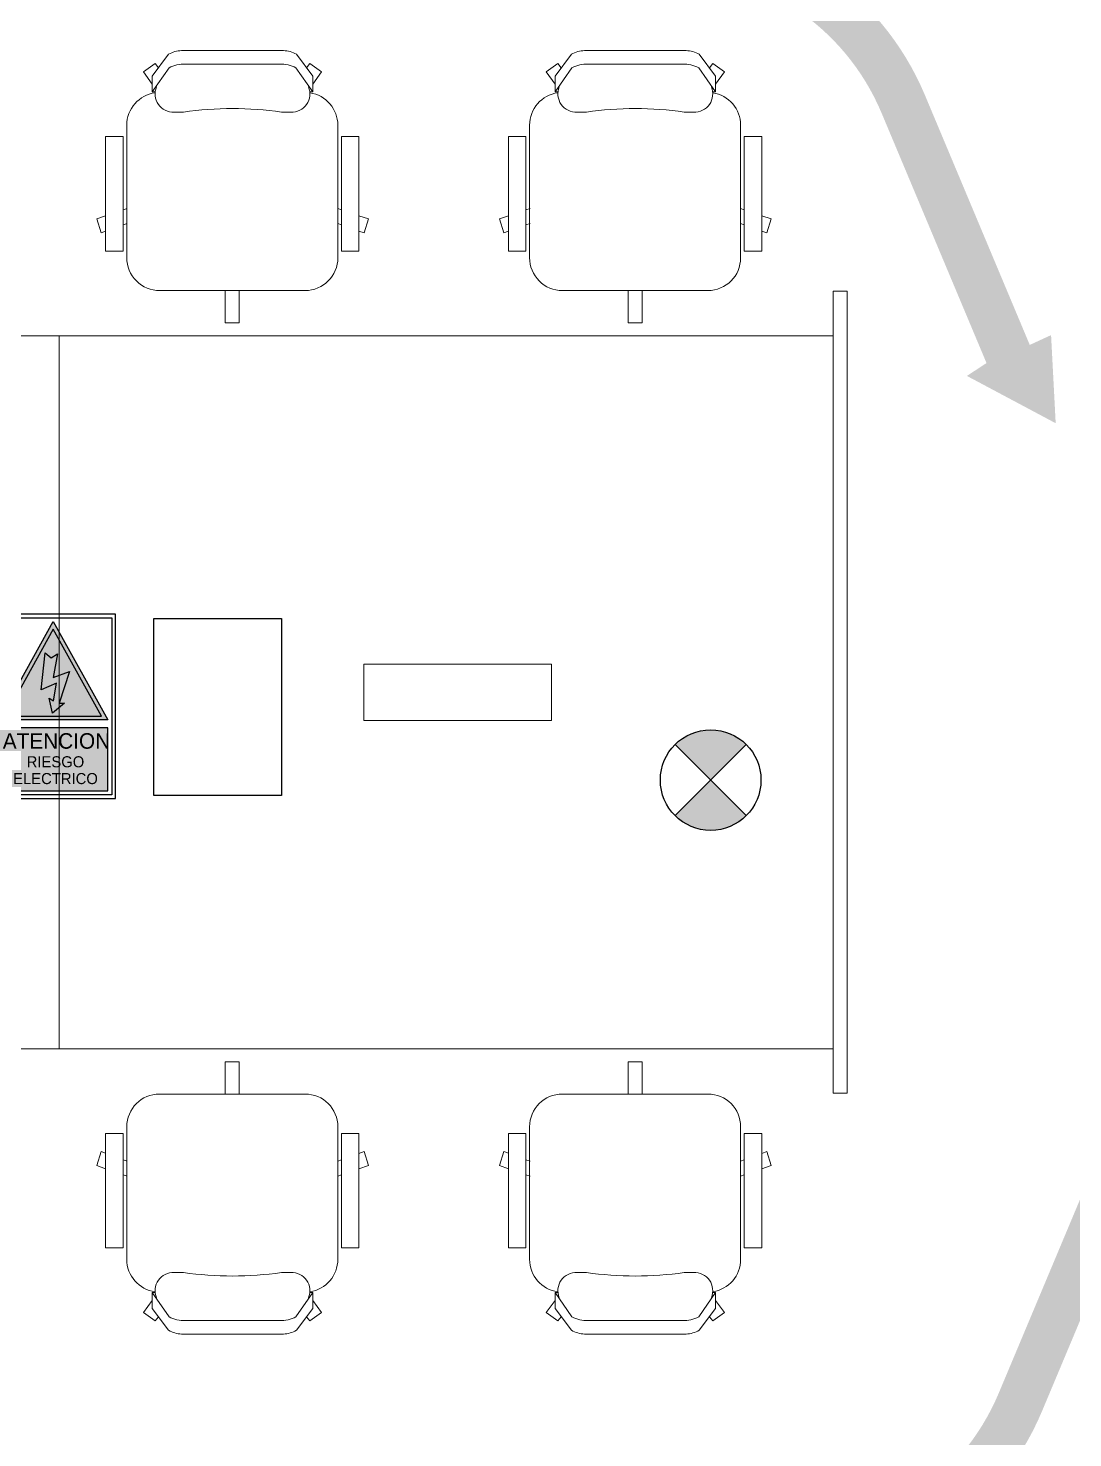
# Model space of a CAD drawing. Header units: millimetres. Extents: x 2107.8 to 2199.3, y 1778.1 to 1795.2.
# Drawn here: x 2180.692 to 2183.632, y 1788.696 to 1792.663 of the extents above; entities that cross this region are included whole.
import ezdxf

# ---------------------------------------------------------------- set-up
doc = ezdxf.new("R2010")
doc.units = ezdxf.units.MM
doc.layers.get('0').update_dxf_attribs({"true_color": 0xf7f7f7})
for name, color, linetype in [('0-SIMBOLOS', 7, 'Continuous'), ('LEYENDAS', 12, 'Continuous'), ('MARCO_FONDO_NEGRO', 7, 'Continuous'), ('Ruta de evacuacion 2', 10, 'Continuous'), ('SENÑAL_FONDO_AMIARILLO', 40, 'Continuous'), ('SEÑAL_FONDO_AUXI_NEGRO', 250, 'Continuous'), ('TABIQUES_General', 3, 'Continuous')]:
    doc.layers.add(name, color=color, linetype=linetype)
doc.layers.add('MOBILIARIOS', color=7, linetype='Continuous', lineweight=5)
doc.layers.add('TEXTURAS', color=253, linetype='Continuous', lineweight=0)
doc.styles.add('franklin gothic medium', font='framd.ttf')
picture_1 = doc.add_image_def('image4.png', size_in_pixel=(334, 463))

# ---------------------------------------------------------------- blocks, each defined once
blk = doc.blocks.new('Silla')
at = {"color": 251, "lineweight": 0}
for p, q in [((0.3522922082935658, 0.2696146288398946), (0.3591667812214752, 0.2896521253844337)), ((0.3591667812214752, 0.2896521253844337), (0.3889413507431971, 0.2803537733674801)), ((0.3889413507431971, 0.2803537733674801), (0.3850010368266101, 0.2696146288398946)), ((0.3368358661437494, 0.224563626302583), (0.3394978036176273, 0.23232244470395)), ((0.371318111547664, 0.23232244470395), (0.368471313085772, 0.224563626302583)), ((0.04569566901763444, 0.1898384884470037), (0.02781475505421227, 0.1650204084449545)), ((0.07152365585368692, 0.1709767476454473), (0.04569566901763444, 0.1898384884470037)), ((0.007947072872632077, 0.1362314356425784), (0.05463612599934464, 0.1709767476454473)), ((0.02781475505421227, 0.1650204084449545), (0.03701898328227848, 0.1578663271226262)), ((0.0884111857080292, 0.1709767476454473), (0.03675521203592247, 0.1352387124424972)), ((0.05463612599934464, 0.1709767476454473), (0.0884111857080292, 0.1709767476454473)), ((0.0884111857080292, 0.1709767476454473), (0.0884111857080292, 0.1648726298137468)), ((0.1311267023984257, 0.1243187572415962), (0.1311267023984257, 0.1044642932399569)), ((0, 0.1084351860402855), (0, -0.1084351860402872)), ((0.02880813916329039, 0.1004934004396301), (0.02880813916329039, -0.1004934004396318)), ((0.5117613836706898, 0.01442070289618336), (0.5806150063241677, 0.01442070289618336)), ((0.5806150063241677, 0.01442070289618336), (0.5806150063241677, -0.0153340445359742)), ((0.5806150063241677, -0.0153340445359742), (0.5117613836706898, -0.0153340445359742)), ((0.1311267023984257, -0.124318757241598), (0.1311267023984257, -0.1044642932399586)), ((0.007947072872632077, -0.1362314356425802), (0.05463612599934464, -0.1709767476454491)), ((0.0884111857080292, -0.1709767476454491), (0.03675521203592247, -0.135238712442499)), ((0.02781475505421049, -0.1650204084449562), (0.03701898328227671, -0.1578663271226279)), ((0.04569566901763267, -0.1898384884470055), (0.02781475505421049, -0.1650204084449562)), ((0.07152365585368692, -0.1709767476454491), (0.04569566901763267, -0.1898384884470055)), ((0.05463612599934464, -0.1709767476454491), (0.0884111857080292, -0.1709767476454491)), ((0.0884111857080292, -0.1709767476454491), (0.0884111857080292, -0.1648726298137486)), ((0.3368358661437476, -0.2245636263025848), (0.3398111458228232, -0.2332357513805636)), ((0.3716532141248496, -0.2332357513805636), (0.368471313085772, -0.2245636263025848)), ((0.3526055504987617, -0.2705279355165082), (0.3591667812214734, -0.2896521253844373)), ((0.3591667812214734, -0.2896521253844373), (0.3889413507431954, -0.2803537733674837)), ((0.3889413507431954, -0.2803537733674837), (0.3853361394037957, -0.2705279355165082))]:
    blk.add_line(p, q, dxfattribs=at)
for points in [[(0.1835893457264817, 0.2696146288398946), (0.4278819627981747, 0.2696146288398946), (0.4278819627981747, 0.23232244470395), (0.1835893457264817, 0.23232244470395)], [(0.1835893457264817, -0.2705279355165082), (0.4278819627981747, -0.2705279355165082), (0.4278819627981747, -0.2332357513805636), (0.1835893457264817, -0.2332357513805636)]]:
    blk.add_lwpolyline(points, close=True, dxfattribs=at)
for points in [[(0.1593348746141956, -0.2254769329791948), (0.4417613836706877, -0.2254769329791966, 0.4142135623730951), (0.5117613836706898, -0.1554769329791963), (0.5117613836706898, 0.1545636263025827, 0.4142135623730951), (0.4417613836706895, 0.224563626302583), (0.1593348746141974, 0.2245636263025848, 0.3709585595162037), (0.09011990743452536, 0.16501773163575)], [(0.08998693781398792, -0.1650091762384793, 0.3747474662160911), (0.1593348746141956, -0.2254769329791948)]]:
    blk.add_lwpolyline(points, format="xyb", dxfattribs=at)
for centre, radius, start, end in [((0.09253507084278745, 0.1264432027279092), 0.03865006202776967, 356.8490830331255, 112.9184200418532), ((0.06401527343226654, 0.1051671079855332), 0.06409863935201597, 151.0115576026355, 177.0774996020913), ((0.0973969201973901, 0.1030870250293123), 0.06863780133611389, 152.0678677157019, 182.1655578537638), ((0.8655229833108464, -1.77635683940025e-15), 0.7417888419086114, 171.904265117554, 188.0957348824458), ((0.06401527343226654, -0.1051671079855332), 0.06409863935201597, 182.9225003979085, 208.9884423973643), ((0.0973969201973901, -0.1030870250293123), 0.06863780133611389, 177.8344421462359, 207.9321322842979), ((0.09253507084278745, -0.1264432027279092), 0.03865006202776967, 247.0815799581466, 3.150916966874229)]:
    blk.add_arc(centre, radius, start, end, dxfattribs=at)
blk = doc.blocks.new('sprinkler_ter')
at = {"layer": 'LEYENDAS'}
h = blk.add_hatch(color=10, dxfattribs=at)
h.paths.add_polyline_path([(0.1414213563451483, 0.1414213563452904, 0.4142135623731101), (-0.1414213563454609, 0.1414213563452904), (0, 9.049472282640636e-11)])
h.paths.add_polyline_path([(0, 9.049472282640636e-11), (-0.1414213564365241, -0.1414213562543409, 0.4142135627498352), (0.1414213564362115, -0.1414213562543409)])
at = {"layer": 'LEYENDAS', "color": 10}
for p, q in [((-0.1414213563464557, 0.1414213563461999), (0.1414213563461431, -0.141421356164301)), ((0.1414213563461431, 0.1414213563461999), (-0.1414213563464557, -0.141421356164301))]:
    blk.add_line(p, q, dxfattribs=at)
blk.add_circle((0, 0), 0.2000000001525446, dxfattribs=at)
blk = doc.blocks.new('A$C6C4666A7')
at = {"layer": 'SENÑAL_FONDO_AMIARILLO'}
h = blk.add_hatch(color=256, dxfattribs=at)
h.paths.add_polyline_path([(-0.07920348771722274, 0.2088037038631683), (-0.3162119726889614, -0.219300704064608), (-0.07920348771722274, -0.219300704064608), (0.1578049972495137, -0.219300704064608)])
h.paths.add_polyline_path([(-0.02424502921758176, -0.1554740849852578), (-0.08283717051835993, -0.2039335433026963), (-0.099964654616997, -0.1306763496064605), (-0.07879633592574464, -0.1433592235418928), (-0.06263298311705512, -0.05754560325613056), (-0.1394088981346613, -0.08884233671176389), (-0.1192047107329017, 0.09288062241307671), (-0.08990863647113656, 0.06764132188823169), (-0.05859214852443984, 0.08783276309702615), (-0.07980654638231499, -0.02927759048657208), (0, 0), (-0.05051047212009507, -0.1554740849852578)], flags=16)
blk.add_hatch(color=256, dxfattribs=at).paths.add_polyline_path([(0.1901578115071061, -0.2767688035959281), (-0.3485647869470085, -0.2767688035959281), (-0.3485647869470085, -0.5880808238690634), (0.1901578115071061, -0.5880808238690634)])
at = {"layer": 'SEÑAL_FONDO_AUXI_NEGRO'}
h = blk.add_hatch(color=256, dxfattribs=at)
h.paths.add_polyline_path([(-0.07920348771722274, 0.2466162171950828), (-0.3485647869470085, -0.2380698914201957), (-0.07920348771722274, -0.2380698914201957), (0.1901578115071061, -0.2380698914201957)])
h.paths.add_polyline_path([(0.1578049972495137, -0.219300704064608), (-0.07920348771722274, -0.219300704064608), (-0.3162119726889614, -0.219300704064608), (-0.07920348771722274, 0.2088037038631683)], flags=16)
h.paths.add_polyline_path([(-0.05051047212009507, -0.1554740849852578), (-0.02424502921758176, -0.1554740849852578), (-0.08283717051835993, -0.2039335433026963), (-0.099964654616997, -0.1306763496064605), (-0.07879633592574464, -0.1433592235418928), (-0.06263298311705512, -0.05754560325613056), (-0.1394088981346613, -0.08884233671176389), (-0.1192047107329017, 0.09288062241307671), (-0.08990863647113656, 0.06764132188823169), (-0.05859214852443984, 0.08783276309702615), (-0.07980654638231499, -0.02927759048657208), (0, 0)], flags=0)
at = {"layer": 'MARCO_FONDO_NEGRO'}
for points in [[(-0.3861031615447246, -0.6256191985803525), (0.2276961861048221, -0.6256191985803525), (0.2276961861048221, 0.2841545919063719), (-0.3861031615447246, 0.2841545919063719)], [(-0.3673339742431381, -0.6068500112246511), (-0.3673339742431381, 0.2653854045506705), (0.2089269988086926, 0.2653854045506705), (0.2089269988086926, -0.6068500112246511)]]:
    blk.add_lwpolyline(points, close=True, dxfattribs=at)
at = {"layer": 'SENÑAL_FONDO_AMIARILLO'}
for points in [[(-0.07920348771722274, -0.219300704064608), (0.1578049972495137, -0.219300704064608), (-0.07920348771722274, 0.2088037038631683), (-0.3162119726889614, -0.219300704064608)], [(-0.3485647869470085, -0.2767688035959281), (-0.3485647869470085, -0.5880808238690634), (0.1901578115071061, -0.5880808238690634), (0.1901578115071061, -0.2767688035959281)]]:
    blk.add_lwpolyline(points, close=True, dxfattribs=at)
blk.add_lwpolyline([(-0.07879633592574464, -0.1433592235418928), (-0.06263298311705512, -0.05754560325613056), (-0.1394088981346613, -0.08884233671176389), (-0.1192047107329017, 0.09288062241307671), (-0.08990863647113656, 0.06764132188823169), (-0.05859214852443984, 0.08783276309702615), (-0.07980654638231499, -0.02927759048657208), (0, 0), (-0.05051047212009507, -0.1554740849852578), (-0.02424502921758176, -0.1554740849852578), (-0.08283717051835993, -0.2039335433026963), (-0.099964654616997, -0.1306763496064605), (-0.07879633592574464, -0.1433592235418928)], dxfattribs=at)
at = {"layer": 'SEÑAL_FONDO_AUXI_NEGRO'}
for points in [[(-0.07920348771722274, -0.2380698914201957), (-0.3485647869470085, -0.2380698914201957), (-0.07920348771722274, 0.2466162171950828), (0.1901578115071061, -0.2380698914201957)], [(-0.07920348771722274, -0.219300704064608), (0.1578049972495137, -0.219300704064608), (-0.07920348771722274, 0.2088037038631683), (-0.3162119726889614, -0.219300704064608)]]:
    blk.add_lwpolyline(points, close=True, dxfattribs=at)
blk.add_lwpolyline([(-0.07879633592574464, -0.1433592235418928), (-0.06263298311705512, -0.05754560325613056), (-0.1394088981346613, -0.08884233671176389), (-0.1192047107329017, 0.09288062241307671), (-0.08990863647113656, 0.06764132188823169), (-0.05859214852443984, 0.08783276309702615), (-0.07980654638231499, -0.02927759048657208), (0, 0), (-0.05051047212009507, -0.1554740849852578), (-0.02424502921758176, -0.1554740849852578), (-0.08283717051835993, -0.2039335433026963), (-0.099964654616997, -0.1306763496064605), (-0.07879633592574464, -0.1433592235418928)], dxfattribs=at)
at = {"layer": 'SEÑAL_FONDO_AUXI_NEGRO', "style": 'franklin gothic medium'}
for s, height, p in [('ATENCION', 0.07660428377942519, (-0.3281848419856033, -0.3799350683160583)), ('RIESGO', 0.05458055219284047, (-0.2103514654918399, -0.4715644798727681)), ('ELECTRICO', 0.05458055219284047, (-0.2772018675145773, -0.5543467629744327))]:
    blk.add_text(s, height=height, dxfattribs=at).set_placement(p)

msp = doc.modelspace()

# ---------------------------------------------------------------- hatches: boundary and pattern name
at = {"layer": 'Ruta de evacuacion 2', "ltscale": 0.5}
h = msp.add_hatch(color=1, dxfattribs=at)
h.dxf.hatch_style = 1
edge = h.paths.add_edge_path()
edge.add_line((2182.48414608868, 1792.82868968469), (2181.850784957257, 1792.827754482737))
edge.add_line((2181.850784957258, 1792.827754482737), (2181.850590058466, 1792.959748774841))
edge.add_line((2181.850590058466, 1792.959748774841), (2182.483951189887, 1792.960683976793))
edge.add_arc((2182.485120582641, 1792.168718224173), 0.7919666159652878, 22.766994501334693, 90.08460115923498, ccw=False)
edge.add_line((2183.215382092866, 1792.475197012164), (2183.510725989896, 1791.771467133517))
edge.add_line((2183.510725989895, 1791.771467133517), (2183.570687445783, 1791.799039884401))
edge.add_line((2183.570687445783, 1791.799039884401), (2183.583679681809, 1791.551059472747))
edge.add_line((2183.583679681809, 1791.551059472747), (2183.333832860405, 1791.684186744605))
edge.add_line((2183.333832860404, 1791.684186744605), (2183.389015738191, 1791.720387335519))
edge.add_line((2183.389015738192, 1791.720387335519), (2183.093671841162, 1792.424117214165))
edge.add_arc((2182.485120582642, 1792.168718224173), 0.6599721799703602, 22.76699450127942, 90.08460115926115)
h = msp.add_hatch(color=1, dxfattribs=at)
h.dxf.hatch_style = 1
h.paths.add_polyline_path([(2182.813814623699, 1788.416571918415), (2181.547092360855, 1788.41844232232), (2181.546897462061, 1788.286448030217), (2182.813619724906, 1788.284577626311, 0.3024778194245623), (2183.545050627884, 1788.770064590941), (2183.840394524915, 1789.473794469587), (2183.900355980802, 1789.446221718703), (2183.913348216829, 1789.694202130358), (2183.663501395424, 1789.5610748585), (2183.718684273211, 1789.524874267586), (2183.423340376181, 1788.82114438894, -0.3024778194246115)])

# ---------------------------------------------------------------- linework, layer by layer
at = {"layer": 'MOBILIARIOS', "lineweight": 5}
msp.add_line((2180.779174730186, 1791.79694270221), (2180.779174730186, 1789.790627275099), dxfattribs=at)
msp.add_lwpolyline([(2176.291363906383, 1791.79694270221), (2182.957082924091, 1791.79694270221), (2182.957082924091, 1789.790627275099), (2176.291363906383, 1789.790627275099)], close=True, dxfattribs=at)
msp.add_lwpolyline([(2181.637138564148, 1790.872981650251), (2182.165116308125, 1790.872981650251), (2182.165116308125, 1790.714588327058), (2181.637138564148, 1790.714588327058), (2181.637138564148, 1790.872981650251)], dxfattribs=at)
at = {"layer": 'TABIQUES_General', "color": 0, "lineweight": 5}
msp.add_lwpolyline([(2182.957082924091, 1791.922337416404), (2182.996681254889, 1791.922337416404), (2182.996681254889, 1789.665232560904), (2182.957082924091, 1789.665232560904), (2182.957082924091, 1791.922337416404)], dxfattribs=at)
at = {"layer": 'TEXTURAS', "lineweight": 5}
msp.add_lwpolyline([(2176.291363906383, 1791.79694270221), (2182.957082924091, 1791.79694270221), (2182.957082924091, 1789.790627275099), (2176.291363906383, 1789.790627275099)], close=True, dxfattribs=at)

# ---------------------------------------------------------------- block references
at = {"layer": '0-SIMBOLOS', "color": 7, "xscale": 0.570963892728491, "yscale": 0.570963892728491, "zscale": 0.570963892728491}
msp.add_blockref('A$C6C4666A7', (2180.80801438597, 1790.85184871154), dxfattribs=at)
at = {"layer": '0-SIMBOLOS', "color": 0, "xscale": 0.7080881973140728, "yscale": 0.7080881973140728, "zscale": 0.7080881973140728}
msp.add_blockref('sprinkler_ter', (2182.612740603458, 1790.546707859759), dxfattribs=at)
at = {"layer": 'MOBILIARIOS', "color": 7, "extrusion": (0, 0, -1), "yscale": 1.319944359941935, "zscale": -1.319944359941935, "rotation": 90}
for p, xscale in [((-2181.267171528275, 1792.599987599318), -1.319944359941935), ((-2182.400727423149, 1792.599987599318), -1.319944359941935), ((-2181.267171528275, 1788.987582377991), 1.319944359941935), ((-2182.400727423149, 1788.987582377991), 1.319944359941935)]:
    msp.add_blockref('Silla', p, dxfattribs=dict(at, xscale=xscale))

# ---------------------------------------------------------------- pictures from other files: only their frames are drawn
at = {"layer": 'TABIQUES_General', "color": 7}
image = msp.add_image(picture_1, insert=(2181.046169200444, 1790.503743817475), size_in_units=(0.3591164769954871, 0.49781715224224654), dxfattribs=at)
image.dxf.flags = 7

doc.saveas('drawing.dxf')
